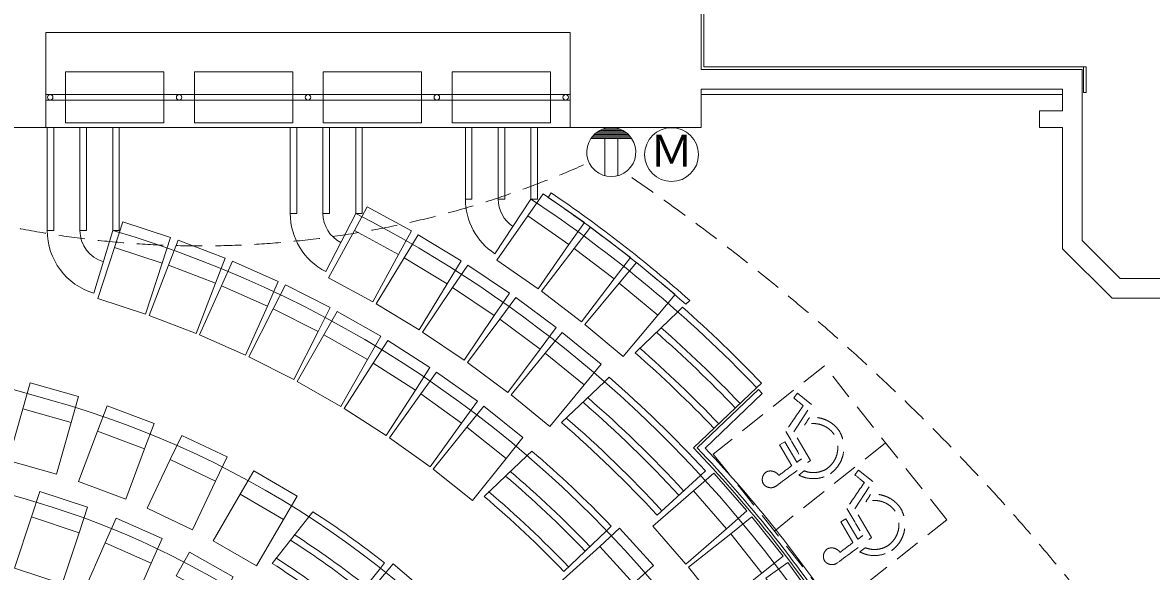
# Model space of a CAD drawing. Units: millimetres, scale not verified. Extents: x -28517 to 27483, y -20527 to 18885.
# Drawn here: x 253 to 10602, y 5776 to 10810 of the extents above; entities that cross this region are included whole.
import ezdxf
from ezdxf.enums import TextEntityAlignment as Align

# ---------------------------------------------------------------- set-up
doc = ezdxf.new("R2010")
doc.units = ezdxf.units.MM
doc.header["$LTSCALE"] = 200
doc.linetypes.add('DASHED1', pattern=[1.8, 1.2, -0.6])
for name, color, linetype, lineweight in [('0-0', 7, 'Continuous', 9), ('0-2', 7, 'Continuous', 9), ('0-3', 7, 'Continuous', 9), ('0-6', 7, 'Continuous', 9), ('0-9', 7, 'Continuous', 9), ('0-E', 7, 'Continuous', 9), ('8-8', 7, 'Continuous', 9), ('9-3_舞台音響', 3, 'Continuous', 9), ('C-F', 7, 'DASHED1', 9)]:
    doc.layers.add(name, color=color, linetype=linetype, lineweight=lineweight)
doc.styles.add('ＭＳ ゴシック', font='')
doc.styles.get('ＭＳ ゴシック').set_extended_font_data('MS Gothic')

msp = doc.modelspace()

# ---------------------------------------------------------------- linework, layer by layer
at = {"layer": '0-0'}
for p, q in [((6498.6, 10925.5), (6498.6, 10404.8)), ((6498.6, 10404.8), (10002.8, 10404.8))]:
    msp.add_line(p, q, dxfattribs=at)
for points in [[(9977.7, 10169.6), (10002.8, 10169.6), (10002.8, 10404.8), (9977.7, 10404.8)], [(5025.4, 9239.7), (4884, 9037.2), (5261.6, 8773.6), (5403, 8976)], [(3412.9, 9120.6), (3294.7, 8903.8), (3699.1, 8683.3), (3817.3, 8900.1)], [(1172.3, 8982.2), (1095.7, 8747.4), (1533.6, 8604.6), (1610.1, 8839.4)], [(5460.3, 8934.2), (5310.3, 8738), (5676.1, 8458.3), (5826.1, 8654.5)], [(1678.9, 8815.1), (1590.4, 8584.5), (2020.4, 8419.5), (2108.9, 8650.1)], [(3879.5, 8864.3), (3751.3, 8653.2), (4144.9, 8414.1), (4273.2, 8625.2)], [(2176.3, 8622.2), (2076.2, 8396.4), (2497.1, 8209.6), (2597.3, 8435.4)], [(5881.5, 8610.2), (5723.2, 8420.6), (6076.7, 8125.4), (6235, 8314.9)], [(4333.7, 8586.4), (4195.7, 8381.6), (4577.8, 8124.4), (4715.7, 8329.2)], [(2663.2, 8404.1), (2551.7, 8183.8), (2962.5, 7975.7), (3074.1, 8196)], [(4774.3, 8287.7), (4627, 8089.5), (4996.6, 7814.7), (5143.9, 8012.9)], [(3138.3, 8161.3), (3015.6, 7947), (3415.3, 7718.2), (3538, 7932.5)], [(5200.5, 7968.7), (5044.1, 7777.6), (5400.4, 7485.8), (5556.9, 7676.9)], [(3600.4, 7894.6), (3466.8, 7686.9), (3854.2, 7437.8), (3987.8, 7645.6)], [(4048.2, 7604.5), (3904.2, 7403.9), (4278.3, 7135.4), (4422.3, 7336)], [(321.9, 7504.8), (254.8, 7267.2), (698, 7142), (765.1, 7379.7)], [(1027.4, 7293.6), (940.6, 7062.4), (1371.7, 6900.6), (1458.5, 7131.8)], [(4480.5, 7291.9), (4326.4, 7098.9), (4686.3, 6811.6), (4840.4, 7004.6)], [(1712.6, 7024), (1606.7, 6800.9), (2022.7, 6603.4), (2128.6, 6826.5)], [(2372.8, 6697.8), (2248.5, 6484.3), (2646.5, 6252.6), (2770.8, 6466)], [(6589.1, 6677.1), (6403.1, 6514.6), (6706.1, 6167.8), (6892.1, 6330.3)], [(411.4, 6509.3), (333.5, 6275), (770.6, 6129.8), (848.4, 6364.2)], [(1110.2, 6263.3), (1010.5, 6037.3), (1431.9, 5851.5), (1531.6, 6077.4)], [(6938.1, 6275.1), (6744.7, 6121.5), (7031.2, 5760.8), (7224.5, 5914.4)], [(5726.8, 6171.6), (5543.8, 6005.8), (5853, 5664.4), (6036, 5830.2)], [(1782.6, 5952.2), (1662.1, 5736.7), (2064, 5511.8), (2184.6, 5727.3)], [(3650.7, 5844.3), (3491.1, 5655.9), (3842.5, 5358.2), (4002.1, 5546.6)], [(7267.9, 5857.1), (7067.6, 5712.7), (7336.8, 5339.1), (7537.2, 5483.5)]]:
    msp.add_lwpolyline(points, close=True, dxfattribs=at)
at = {"layer": '0-2'}
for p, q in [((9787.5, 10149.5), (6473.6, 10149.5)), ((5272.1, 9849.2), (466.4, 9849.2)), ((478.5, 8902.8), (478.5, 9849.2)), ((778.8, 8902.8), (778.8, 9849.2)), ((1079.2, 8902.8), (1079.2, 9849.2)), ((2706.7, 9849.2), (2706.7, 9059.7)), ((3007, 9849.2), (3007, 9059.7)), ((3307.4, 9059.7), (3307.4, 9849.2)), ((4313, 9190.6), (4313, 9849.2)), ((4613.3, 9190.6), (4613.3, 9849.2)), ((4914, 9191.1), (4914, 9849.2)), ((4914, 9191.1), (4581, 8690.4)), ((3032.2, 8525.7), (3307.4, 9059.7)), ((1079.2, 8902.8), (907.7, 8327.1)), ((5867.7, 7782.2), (6260.4, 8156.7)), ((508.7, 7348.1), (-1625, 7948.2)), ((5194.6, 7140.4), (5587.6, 7515.1)), ((6403.2, 6909.4), (6982.9, 7462.2)), ((255.3, 6446.9), (-1760.9, 7014)), ((4484.5, 6463.3), (4877.8, 6838.4)), ((6069.8, 6291.9), (6468.6, 6657.1)), ((2541.1, 5849.9), (2877.6, 6276.2)), ((5214.9, 5776.3), (5606.1, 6149.4)), ((3197.6, 5382.2), (3533, 5806.2))]:
    msp.add_line(p, q, dxfattribs=at)
for centre, radius, start, end in [((4913.7, 9190.6), 600.7, 180, 236.37718), ((4913.7, 9190.6), 300.4, 180, 236.37718), ((-1836.3, -988.7), 12214.5, 43.77834, 56.45132), ((3307.4, 9059.7), 600.7, 180, 242.7402), ((3307.4, 9059.7), 300.4, 180, 242.7402), ((-1836.3, -988.7), 11288.4, 9.90111, 62.89265), ((1079.2, 8902.8), 600.7, 179.99998, 253.41046), ((1079.2, 8902.8), 300.4, 180, 253.41046), ((-1836.3, -988.7), 10312.3, 0.00009, 73.57735), ((-1836.3, -988.7), 11944.2, 43.78152, 48.59035), ((-1836.3, -988.7), 11673.9, 43.78487, 48.70534), ((-1836.3, -988.7), 8660.3, 0, 74.28932), ((-1836.3, -988.7), 11018.1, 42.63759, 49.00783), ((-1836.3, -988.7), 10747.8, 42.64151, 49.14331), ((-1836.3, -988.7), 11413.6, 33.21266, 43.78822), ((-1836.3, -988.7), 10042, 43.80891, 49.53174), ((-1836.3, -988.7), 7724.2, 7.07317, 74.28934), ((-1836.3, -988.7), 9771.6, 43.81366, 49.69539), ((-1836.3, -988.7), 8390, 51.68544, 57.19351), ((-1836.3, -988.7), 8119.6, 51.68657, 57.37646)]:
    msp.add_arc(centre, radius, start, end, dxfattribs=at)
at = {"layer": '0-3'}
for points in [[(4884, 9037.2), (4601.2, 8632.3), (4978.8, 8368.6), (5261.6, 8773.6)], [(3294.7, 8903.8), (3058.3, 8470.1), (3462.6, 8249.6), (3699.1, 8683.3)], [(1095.7, 8747.4), (942.6, 8277.8), (1380.5, 8135.1), (1533.6, 8604.6)], [(5310.3, 8738), (5010.3, 8345.6), (5376.1, 8065.9), (5676.1, 8458.3)], [(3751.3, 8653.2), (3494.9, 8231.1), (3888.5, 7992), (4144.9, 8414.1)], [(1590.4, 8584.5), (1413.5, 8123.3), (1843.5, 7958.4), (2020.4, 8419.5)], [(2076.2, 8396.4), (1875.9, 7945), (2296.8, 7758.2), (2497.1, 8209.6)], [(5723.2, 8420.6), (5406.6, 8041.6), (5760, 7746.3), (6076.7, 8125.4)], [(4195.7, 8381.6), (3919.9, 7971.9), (4301.9, 7714.7), (4577.8, 8124.4)], [(2551.7, 8183.8), (2328.5, 7743.2), (2739.3, 7535), (2962.5, 7975.7)], [(4627, 8089.5), (4332.3, 7693.2), (4701.8, 7418.4), (4996.6, 7814.7)], [(3015.6, 7947), (2770.2, 7518.4), (3169.8, 7289.6), (3415.3, 7718.2)], [(5044.1, 7777.6), (4731.2, 7395.5), (5087.5, 7103.7), (5400.4, 7485.8)], [(3466.8, 7686.9), (3199.8, 7271.4), (3587.2, 7022.3), (3854.2, 7437.8)], [(3904.2, 7403.9), (3616.1, 7002.6), (3990.3, 6734.1), (4278.3, 7135.4)], [(254.8, 7267.2), (120.6, 6791.8), (563.9, 6666.7), (698, 7142)], [(940.6, 7062.4), (766.9, 6600), (1198.1, 6438.2), (1371.7, 6900.6)], [(4326.4, 7098.9), (4018.2, 6712.9), (4378.1, 6425.6), (4686.3, 6811.6)], [(1606.7, 6800.9), (1394.9, 6354.7), (1810.9, 6157.2), (2022.7, 6603.4)], [(2248.5, 6484.3), (2000, 6057.5), (2398, 5825.8), (2646.5, 6252.6)], [(6403.1, 6514.6), (6031.1, 6189.7), (6334.1, 5842.8), (6706.1, 6167.8)], [(333.5, 6275), (177.8, 5806.2), (614.9, 5661.1), (770.6, 6129.8)], [(6744.7, 6121.5), (6358, 5814.2), (6644.4, 5453.6), (7031.2, 5760.8)], [(1010.5, 6037.3), (811.2, 5585.4), (1232.6, 5399.5), (1431.9, 5851.5)], [(5543.8, 6005.8), (5177.7, 5674.2), (5486.9, 5332.9), (5853, 5664.4)]]:
    msp.add_lwpolyline(points, close=True, dxfattribs=at)
at = {"layer": '0-6', "linetype": 'DASHED1'}
for p, q in [((7603.9, 7661.5), (6584.8, 6851.9)), ((8724.9, 6250.4), (7603.9, 7661.5)), ((8164.4, 6955.9), (7145.3, 6146.3)), ((6584.8, 6851.9), (7705.8, 5440.8)), ((7705.8, 5440.8), (8724.9, 6250.4))]:
    msp.add_line(p, q, dxfattribs=at)
at = {"layer": '0-9'}
for p, q in [((6473.6, 10379.8), (6473.6, 10900.4)), ((5272.1, 10720.2), (5272.1, 9849.2)), ((6473.6, 10379.8), (9967.7, 10379.8)), ((9967.7, 8810.7), (9967.7, 10379.8)), ((9787.5, 10199.6), (6473.6, 10199.6)), ((6473.6, 9849.2), (6473.6, 10199.6)), ((9787.5, 9999.4), (9787.5, 10199.6)), ((-410.8, 9849.2), (466.4, 9849.2)), ((5272.1, 9849.2), (6473.6, 9849.2)), ((9577.3, 9849.2), (9787.5, 9849.2)), ((9787.5, 8735.9), (9787.5, 9849.2)), ((9967.7, 8810.7), (10316.8, 8462.5)), ((9787.5, 8735.9), (10242.3, 8282.3)), ((10316.8, 8462.5), (18287.6, 8462.5)), ((10242.3, 8282.3), (11479.5, 8282.3))]:
    msp.add_line(p, q, dxfattribs=at)
for points in [[(466.4, 9849.2), (466.4, 10720.2), (5272.1, 10720.2)], [(9577.3, 9849.2), (9577.3, 9999.4), (9787.5, 9999.4)]]:
    msp.add_lwpolyline(points, dxfattribs=at)
at = {"layer": '0-E'}
for p, q in [((1547.7, 10359.8), (646.7, 10359.8)), ((646.7, 10359.8), (646.7, 9889.2)), ((1547.7, 9889.2), (1547.7, 10359.8)), ((2729.1, 10359.8), (1828.1, 10359.8)), ((1828.1, 10359.8), (1828.1, 9889.2)), ((2729.1, 9889.2), (2729.1, 10359.8)), ((3910.5, 10359.8), (3009.5, 10359.8)), ((3009.5, 10359.8), (3009.5, 9889.2)), ((3910.5, 9889.2), (3910.5, 10359.8)), ((5091.9, 10359.8), (4190.9, 10359.8)), ((4190.9, 10359.8), (4190.9, 9889.2)), ((5091.9, 9889.2), (5091.9, 10359.8)), ((5272.1, 10149.5), (466.4, 10149.5)), ((5272.1, 10099.5), (466.4, 10099.5)), ((466.4, 9849.2), (5272.1, 9849.2)), ((538.5, 8902.8), (538.5, 9849.2)), ((646.7, 9889.2), (1547.7, 9889.2)), ((838.9, 8902.8), (838.9, 9849.2)), ((1139.3, 8902.8), (1139.3, 9849.2)), ((1828.1, 9889.2), (2729.1, 9889.2)), ((2766.7, 9849.2), (2766.7, 9059.7)), ((3009.5, 9889.2), (3910.5, 9889.2)), ((3067.1, 9849.2), (3067.1, 9059.7)), ((3367.4, 9059.7), (3367.4, 9849.2)), ((4190.9, 9889.2), (5091.9, 9889.2)), ((4373, 9190.6), (4373, 9849.2)), ((4673.4, 9190.6), (4673.4, 9849.2)), ((4974.1, 9191.1), (4974.1, 9849.2)), ((5098.1, 9248.5), (5070.1, 9207)), ((4373, 9190.6), (4313, 9190.6)), ((4673.4, 9190.6), (4613.3, 9190.6)), ((4974.1, 9191.1), (4914, 9191.1)), ((2766.7, 9059.7), (2706.7, 9059.7)), ((3067.1, 9059.7), (3007, 9059.7)), ((3367.4, 9059.7), (3307.4, 9059.7)), ((538.5, 8902.8), (478.5, 8902.8)), ((838.9, 8902.8), (778.8, 8902.8)), ((1139.3, 8902.8), (1079.2, 8902.8)), ((6304, 8198.3), (6260.4, 8156.7)), ((6333.1, 8226), (6369.5, 8260.7)), ((5587.6, 7515.1), (5631.2, 7556.7)), ((6982.9, 7462.2), (7026.2, 7503.7)), ((6438.6, 6908.6), (7000.1, 7444.1)), ((6509.3, 6906.9), (7034.7, 7407.8)), ((7000.1, 7444.1), (7034.7, 7407.8)), ((4877.8, 6838.4), (4921.5, 6880)), ((6468.6, 6657.1), (6512.9, 6697.6)), ((2877.6, 6276.2), (2915, 6323.6)), ((5606.1, 6149.4), (5649.6, 6190.9)), ((3533, 5806.2), (3570.3, 5853.3))]:
    msp.add_line(p, q, dxfattribs=at)
for centre in [(506.5, 10124.5), (1687.9, 10124.5), (2869.3, 10124.5), (4050.7, 10124.5), (5232.1, 10124.5)]:
    msp.add_circle(centre, 25, dxfattribs=at)
for radius, start, end in [(12364.7, 48.42151, 55.88712), (12314.6, 48.44101, 55.88712), (12274.6, 43.77834, 48.45671), (12004.3, 43.78152, 48.59035), (11734, 43.78487, 48.70534), (11348.5, 42.63304, 48.85103), (11078.2, 42.63759, 49.00783), (10807.9, 42.64151, 49.14331), (10372.4, 43.80345, 49.34335), (11438.6, 33.33859, 43.66252), (11488.7, 33.58879, 43.41275), (10102, 43.80891, 49.53174), (9831.7, 43.81366, 49.69539), (8720.4, 51.68416, 56.98535), (8450, 51.68544, 57.19351), (8179.7, 51.68657, 57.37646)]:
    msp.add_arc((-1836.3, -988.7), radius, start, end, dxfattribs=at)
at = {"layer": '8-8'}
for p, q in [((5571.4, 9832.8), (5728.9, 9832.8)), ((5619.6, 9844.9), (5680.7, 9844.9)), ((5463.5, 9747.7), (5836.8, 9747.7)), ((5472.3, 9759.8), (5828, 9759.8)), ((5482.4, 9772), (5817.9, 9772)), ((5494.1, 9784.1), (5806.1, 9784.1)), ((5507.8, 9796.3), (5792.4, 9796.3)), ((5524.2, 9808.5), (5776.1, 9808.5)), ((5544.4, 9820.6), (5755.9, 9820.6)), ((5591.5, 9747.7), (5591.5, 9404.8)), ((5708.7, 9747.7), (5708.7, 9404.8))]:
    msp.add_line(p, q, dxfattribs=at)
for start, end in [(33.95448, 146.0455), (33.95448, 146.0455), (146.0455, 33.95448)]:
    msp.add_arc((5650.1, 9622), 225, start, end, dxfattribs=at)
at = {"layer": '8-8', "linetype": 'DASHED1'}
for centre, radius, start, end in [((1883, 17438.5), 8677, 251.89177, 294.24603), ((-4915.5, -6314.4), 19031.8, 33.19848, 55.83532)]:
    msp.add_arc(centre, radius, start, end, dxfattribs=at)
at = {"layer": '9-3_舞台音響'}
msp.add_circle((6202.7, 9599.1), 246.8, dxfattribs=at)
at = {"layer": 'C-F'}
for p, q in [((7417, 6699), (7369.1, 6659.8)), ((7977.5, 5993.5), (7929.6, 5954.2))]:
    msp.add_line(p, q, dxfattribs=at)
for points in [[(7475.1, 6792.4), (7322.2, 7055.2), (7486.6, 7307.3), (7356.5, 7410.5), (7323.1, 7367.2)], [(7350.2, 6777.4), (7240.6, 6964.8), (7192.9, 6937.2), (7305, 6745.7)], [(8035.6, 6086.9), (7882.7, 6349.7), (8047.1, 6601.8), (7917, 6705), (7883.6, 6661.7)], [(7910.7, 6071.8), (7801.1, 6259.3), (7753.4, 6231.6), (7865.5, 6040.1)]]:
    msp.add_lwpolyline(points, dxfattribs=at)
for centre, radius, start, end in [((9434.8, 9861.8), 3268.4, 229.75081, 231.72174), ((14358.5, 2394.2), 8503.4, 144.79826, 146.72335), ((5161.7, 8616.8), 2711.9, 326.46425, 328.18309), ((7502, 6901.3), 288, 34.37136, 97.17405), ((163793, 98125.4), 181104.5, 210.1877, 210.27937), ((7501.1, 6898.4), 233.9, 34.99263, 109.73477), ((7488.5, 6911.8), 293.7, 305.40275, 31.20221), ((7491.8, 6910.9), 234.9, 305.34215, 31.18131), ((-8019.7, 27368.6), 25757.9, 306.11047, 306.98136), ((-11423, 31461.8), 31010.1, 306.87707, 307.15209), ((5856.9, 8922.8), 2614, 304.83863, 306.05329), ((7118, 6619), 83.8, 122.21473, 207.99433), ((7109.2, 6604.4), 92.7, 33.84349, 112.75483), ((7503, 6914.9), 288.2, 242.31023, 302.68444), ((7502.8, 6911.8), 229.5, 248.04737, 302.96121), ((9995.3, 9156.2), 3268.4, 229.75081, 231.72174), ((7112.2, 6625.7), 82.2, 213.99729, 306.09926), ((14919, 1688.7), 8503.4, 144.79826, 146.72335), ((8061.6, 6192.9), 233.9, 34.99263, 109.73477), ((5722.2, 7911.3), 2711.9, 326.46425, 328.18309), ((8062.5, 6195.8), 288, 34.37136, 97.17405), ((164353.5, 97419.9), 181104.5, 210.1877, 210.27937), ((8052.3, 6205.4), 234.9, 305.34215, 31.18131), ((8049, 6206.2), 293.7, 305.40275, 31.20221), ((-7459.2, 26663.1), 25757.9, 306.11047, 306.98136), ((-10862.5, 30756.2), 31010.1, 306.87707, 307.15209), ((6417.4, 8217.3), 2614, 304.83863, 306.05329), ((8063.3, 6206.3), 229.5, 248.04737, 302.96121), ((7678.5, 5913.5), 83.8, 122.21473, 207.99433), ((7669.7, 5898.9), 92.7, 33.84349, 112.75483), ((8063.5, 6209.4), 288.2, 242.31023, 302.68444), ((7672.7, 5920.1), 82.2, 213.99729, 306.09926)]:
    msp.add_arc(centre, radius, start, end, dxfattribs=at)

# ---------------------------------------------------------------- texts
at = {"layer": '9-3_舞台音響', "style": 'ＭＳ ゴシック'}
msp.add_text('Ｍ', height=293.3, dxfattribs=at).set_placement((6002.7, 9399.1), align=Align.BOTTOM_LEFT)

doc.saveas('drawing.dxf')
